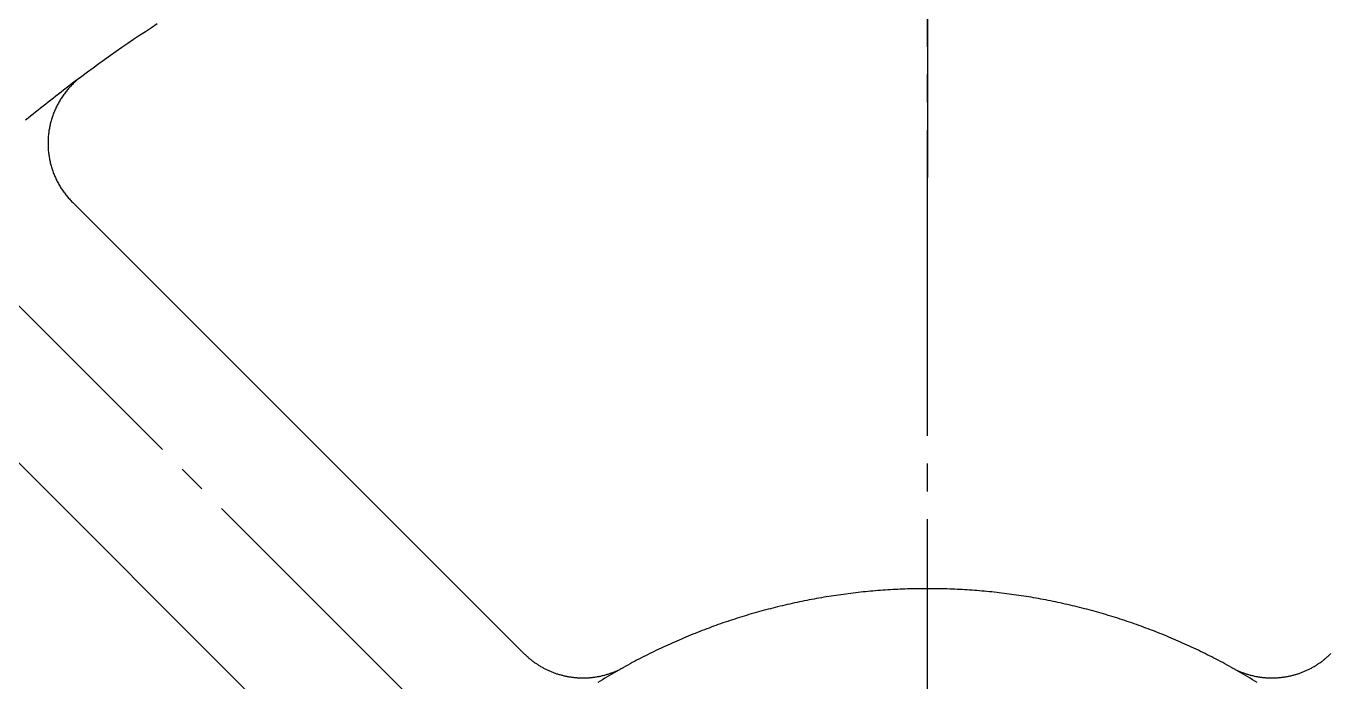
# Model space of a CAD drawing. Extents: x 0 to 707, y 0 to 380.
# Drawn here: x 609.84 to 656.77, y 283.07 to 306.67 of the extents above; entities that cross this region are included whole.
import ezdxf

# ---------------------------------------------------------------- set-up
doc = ezdxf.new("R2010")
doc.units = 0
doc.linetypes.add('DASH_CENTER', pattern=[14, 11, -1, 1, -1])
doc.layers.get('0').update_dxf_attribs({"linetype": 'CONTINUOUS'})

msp = doc.modelspace()

# ---------------------------------------------------------------- linework, layer by layer
at = {"color": 1, "linetype": 'DASH_CENTER'}
for p, q in [((642.259, 380.471), (642.259, 301.224)), ((642.259, 263.926), (642.259, 326.846)), ((597.075, 309.11), (627.702, 278.484))]:
    msp.add_line(p, q, dxfattribs=at)
at = {"color": 7, "linetype": 'CONTINUOUS'}
for p, q in [((627.749, 284.093), (611.509, 300.333)), ((622.092, 278.436), (605.853, 294.676))]:
    msp.add_line(p, q, dxfattribs=at)
for points in [[(614.561, 306.749, 0), (614.347, 306.61, 0), (614.134, 306.47, 0), (613.922, 306.329, 0), (613.711, 306.187, 0), (613.5, 306.044, 0), (613.29, 305.9, 0), (613.081, 305.755, 0), (612.873, 305.609, 0), (612.665, 305.461, 0), (612.458, 305.313, 0), (612.252, 305.164, 0), (612.046, 305.013, 0), (611.842, 304.862, 0)], [(611.842, 304.862, 0), (611.748, 304.792, 0), (611.655, 304.723, 0), (611.561, 304.652, 0), (611.468, 304.582, 0), (611.375, 304.512, 0), (611.283, 304.441, 0), (611.19, 304.37, 0), (611.098, 304.299, 0), (611.006, 304.227, 0), (610.913, 304.156, 0), (610.822, 304.084, 0), (610.73, 304.012, 0), (610.638, 303.94, 0), (610.547, 303.867, 0), (610.456, 303.795, 0), (610.364, 303.722, 0), (610.273, 303.649, 0), (610.183, 303.576, 0), (610.092, 303.502, 0), (610.002, 303.429, 0), (609.911, 303.355, 0), (609.821, 303.281, 0)], [(611.842, 304.862, 0), (611.809, 304.838, 0), (611.778, 304.813, 0), (611.746, 304.788, 0), (611.715, 304.763, 0), (611.684, 304.737, 0), (611.654, 304.71, 0), (611.624, 304.684, 0), (611.594, 304.657, 0), (611.565, 304.629, 0), (611.536, 304.601, 0), (611.507, 304.573, 0), (611.479, 304.544, 0), (611.451, 304.515, 0), (611.423, 304.486, 0), (611.396, 304.456, 0), (611.37, 304.426, 0), (611.343, 304.395, 0), (611.318, 304.364, 0), (611.292, 304.333, 0), (611.267, 304.302, 0), (611.243, 304.27, 0), (611.218, 304.238, 0), (611.195, 304.205, 0), (611.172, 304.172, 0), (611.149, 304.139, 0), (611.126, 304.106, 0), (611.104, 304.072, 0), (611.083, 304.038, 0), (611.062, 304.003, 0), (611.041, 303.969, 0), (611.021, 303.934, 0), (611.002, 303.899, 0), (610.982, 303.863, 0), (610.964, 303.828, 0), (610.946, 303.792, 0), (610.928, 303.756, 0), (610.911, 303.719, 0), (610.894, 303.683, 0), (610.878, 303.646, 0), (610.862, 303.609, 0), (610.847, 303.572, 0), (610.832, 303.534, 0), (610.818, 303.497, 0), (610.804, 303.459, 0), (610.791, 303.421, 0), (610.778, 303.383, 0), (610.766, 303.344, 0), (610.754, 303.306, 0), (610.743, 303.267, 0), (610.732, 303.228, 0), (610.722, 303.189, 0), (610.713, 303.15, 0), (610.704, 303.111, 0), (610.695, 303.072, 0), (610.687, 303.032, 0), (610.68, 302.993, 0), (610.673, 302.953, 0), (610.666, 302.913, 0), (610.66, 302.873, 0), (610.655, 302.834, 0), (610.65, 302.794, 0), (610.646, 302.754, 0), (610.642, 302.714, 0), (610.639, 302.673, 0), (610.636, 302.633, 0), (610.634, 302.593, 0), (610.632, 302.553, 0), (610.631, 302.513, 0), (610.631, 302.472, 0), (610.631, 302.432, 0), (610.631, 302.392, 0), (610.633, 302.352, 0), (610.634, 302.311, 0), (610.636, 302.271, 0), (610.639, 302.231, 0), (610.642, 302.191, 0), (610.646, 302.151, 0), (610.651, 302.111, 0), (610.655, 302.071, 0), (610.661, 302.031, 0), (610.667, 301.991, 0), (610.673, 301.952, 0), (610.68, 301.912, 0), (610.688, 301.872, 0), (610.696, 301.833, 0), (610.704, 301.794, 0), (610.714, 301.754, 0), (610.723, 301.715, 0), (610.733, 301.676, 0), (610.744, 301.638, 0), (610.755, 301.599, 0), (610.767, 301.561, 0), (610.779, 301.522, 0), (610.792, 301.484, 0), (610.805, 301.446, 0), (610.819, 301.408, 0), (610.833, 301.371, 0), (610.848, 301.333, 0), (610.863, 301.296, 0), (610.879, 301.259, 0), (610.895, 301.222, 0), (610.912, 301.186, 0), (610.929, 301.149, 0), (610.947, 301.113, 0), (610.965, 301.077, 0), (610.984, 301.042, 0), (611.003, 301.006, 0), (611.023, 300.971, 0), (611.043, 300.936, 0), (611.064, 300.902, 0), (611.085, 300.867, 0), (611.106, 300.833, 0), (611.128, 300.8, 0), (611.151, 300.766, 0), (611.174, 300.733, 0), (611.197, 300.7, 0), (611.221, 300.668, 0), (611.245, 300.636, 0), (611.269, 300.604, 0), (611.294, 300.572, 0), (611.32, 300.541, 0), (611.346, 300.51, 0), (611.372, 300.48, 0), (611.399, 300.45, 0), (611.426, 300.42, 0), (611.453, 300.39, 0), (611.481, 300.361, 0), (611.509, 300.333, 0)], [(642.259, 286.426, 0), (642.17, 286.426, 0), (642.081, 286.425, 0), (641.992, 286.424, 0), (641.903, 286.423, 0), (641.813, 286.422, 0), (641.724, 286.42, 0), (641.635, 286.417, 0), (641.546, 286.415, 0), (641.457, 286.412, 0), (641.368, 286.408, 0), (641.279, 286.405, 0), (641.19, 286.401, 0), (641.101, 286.396, 0), (641.011, 286.391, 0), (640.922, 286.386, 0), (640.833, 286.381, 0), (640.744, 286.375, 0), (640.656, 286.369, 0), (640.567, 286.362, 0), (640.478, 286.355, 0), (640.389, 286.348, 0), (640.3, 286.341, 0), (640.211, 286.333, 0), (640.122, 286.324, 0), (640.034, 286.316, 0), (639.945, 286.307, 0), (639.856, 286.297, 0), (639.767, 286.288, 0), (639.679, 286.278, 0), (639.59, 286.267, 0), (639.502, 286.256, 0), (639.413, 286.245, 0), (639.325, 286.234, 0), (639.236, 286.222, 0), (639.148, 286.21, 0), (639.06, 286.197, 0), (638.972, 286.185, 0), (638.883, 286.171, 0), (638.795, 286.158, 0), (638.707, 286.144, 0), (638.619, 286.13, 0), (638.531, 286.115, 0), (638.443, 286.1, 0), (638.355, 286.085, 0), (638.268, 286.069, 0), (638.18, 286.053, 0), (638.092, 286.037, 0), (638.005, 286.02, 0), (637.917, 286.003, 0), (637.83, 285.986, 0), (637.742, 285.968, 0), (637.655, 285.95, 0), (637.568, 285.931, 0), (637.48, 285.913, 0), (637.393, 285.894, 0), (637.306, 285.874, 0), (637.219, 285.854, 0), (637.132, 285.834, 0), (637.046, 285.814, 0), (636.959, 285.793, 0), (636.872, 285.772, 0), (636.786, 285.75, 0), (636.699, 285.728, 0), (636.613, 285.706, 0), (636.527, 285.684, 0), (636.441, 285.661, 0), (636.354, 285.637, 0), (636.268, 285.614, 0), (636.183, 285.59, 0), (636.097, 285.566, 0), (636.011, 285.541, 0), (635.925, 285.516, 0), (635.84, 285.491, 0), (635.754, 285.465, 0), (635.669, 285.439, 0), (635.584, 285.413, 0), (635.499, 285.386, 0), (635.414, 285.359, 0), (635.329, 285.332, 0), (635.244, 285.305, 0), (635.159, 285.277, 0), (635.075, 285.248, 0), (634.99, 285.22, 0), (634.906, 285.191, 0), (634.822, 285.161, 0), (634.738, 285.132, 0), (634.654, 285.102, 0), (634.57, 285.071, 0), (634.486, 285.041, 0), (634.403, 285.01, 0), (634.319, 284.978, 0), (634.236, 284.947, 0), (634.152, 284.915, 0), (634.069, 284.883, 0), (633.986, 284.85, 0), (633.903, 284.817, 0), (633.821, 284.784, 0), (633.738, 284.75, 0), (633.656, 284.716, 0), (633.573, 284.682, 0), (633.491, 284.647, 0), (633.409, 284.612, 0), (633.327, 284.577, 0), (633.245, 284.542, 0), (633.164, 284.506, 0), (633.082, 284.469, 0), (633.001, 284.433, 0), (632.92, 284.396, 0), (632.839, 284.359, 0), (632.758, 284.321, 0), (632.677, 284.284, 0), (632.596, 284.245, 0), (632.516, 284.207, 0), (632.436, 284.168, 0), (632.355, 284.129, 0), (632.275, 284.09, 0), (632.196, 284.05, 0), (632.116, 284.01, 0), (632.036, 283.97, 0), (631.957, 283.929, 0), (631.878, 283.888, 0), (631.799, 283.847, 0), (631.72, 283.805, 0), (631.641, 283.763, 0), (631.563, 283.721, 0), (631.484, 283.678, 0), (631.406, 283.635, 0), (631.328, 283.592, 0)], [(653.191, 283.592, 0), (653.113, 283.635, 0), (653.034, 283.678, 0), (652.956, 283.721, 0), (652.877, 283.763, 0), (652.799, 283.805, 0), (652.72, 283.847, 0), (652.641, 283.888, 0), (652.562, 283.929, 0), (652.482, 283.97, 0), (652.403, 284.01, 0), (652.323, 284.05, 0), (652.243, 284.09, 0), (652.163, 284.129, 0), (652.083, 284.168, 0), (652.003, 284.207, 0), (651.922, 284.245, 0), (651.842, 284.284, 0), (651.761, 284.321, 0), (651.68, 284.359, 0), (651.599, 284.396, 0), (651.518, 284.433, 0), (651.436, 284.469, 0), (651.355, 284.506, 0), (651.273, 284.542, 0), (651.192, 284.577, 0), (651.11, 284.612, 0), (651.028, 284.647, 0), (650.945, 284.682, 0), (650.863, 284.716, 0), (650.781, 284.75, 0), (650.698, 284.784, 0), (650.615, 284.817, 0), (650.532, 284.85, 0), (650.449, 284.883, 0), (650.366, 284.915, 0), (650.283, 284.947, 0), (650.2, 284.978, 0), (650.116, 285.01, 0), (650.033, 285.041, 0), (649.949, 285.071, 0), (649.865, 285.102, 0), (649.781, 285.132, 0), (649.697, 285.161, 0), (649.613, 285.191, 0), (649.528, 285.22, 0), (649.444, 285.248, 0), (649.359, 285.277, 0), (649.275, 285.305, 0), (649.19, 285.332, 0), (649.105, 285.359, 0), (649.02, 285.386, 0), (648.935, 285.413, 0), (648.85, 285.439, 0), (648.764, 285.465, 0), (648.679, 285.491, 0), (648.593, 285.516, 0), (648.508, 285.541, 0), (648.422, 285.566, 0), (648.336, 285.59, 0), (648.25, 285.614, 0), (648.164, 285.637, 0), (648.078, 285.661, 0), (647.992, 285.684, 0), (647.906, 285.706, 0), (647.819, 285.728, 0), (647.733, 285.75, 0), (647.646, 285.772, 0), (647.56, 285.793, 0), (647.473, 285.814, 0), (647.386, 285.834, 0), (647.299, 285.854, 0), (647.212, 285.874, 0), (647.125, 285.894, 0), (647.038, 285.913, 0), (646.951, 285.931, 0), (646.864, 285.95, 0), (646.776, 285.968, 0), (646.689, 285.986, 0), (646.602, 286.003, 0), (646.514, 286.02, 0), (646.426, 286.037, 0), (646.339, 286.053, 0), (646.251, 286.069, 0), (646.163, 286.085, 0), (646.075, 286.1, 0), (645.987, 286.115, 0), (645.9, 286.13, 0), (645.811, 286.144, 0), (645.723, 286.158, 0), (645.635, 286.171, 0), (645.547, 286.185, 0), (645.459, 286.197, 0), (645.371, 286.21, 0), (645.282, 286.222, 0), (645.194, 286.234, 0), (645.105, 286.245, 0), (645.017, 286.256, 0), (644.928, 286.267, 0), (644.84, 286.278, 0), (644.751, 286.288, 0), (644.663, 286.297, 0), (644.574, 286.307, 0), (644.485, 286.316, 0), (644.396, 286.324, 0), (644.308, 286.333, 0), (644.219, 286.341, 0), (644.13, 286.348, 0), (644.041, 286.355, 0), (643.952, 286.362, 0), (643.863, 286.369, 0), (643.774, 286.375, 0), (643.685, 286.381, 0), (643.596, 286.386, 0), (643.507, 286.391, 0), (643.418, 286.396, 0), (643.329, 286.401, 0), (643.24, 286.405, 0), (643.151, 286.408, 0), (643.062, 286.412, 0), (642.973, 286.415, 0), (642.883, 286.417, 0), (642.794, 286.42, 0), (642.705, 286.422, 0), (642.616, 286.423, 0), (642.527, 286.424, 0), (642.438, 286.425, 0), (642.349, 286.426, 0), (642.259, 286.426, 0)], [(627.749, 284.093, 0), (627.771, 284.072, 0), (627.792, 284.051, 0), (627.814, 284.03, 0), (627.837, 284.009, 0), (627.859, 283.989, 0), (627.882, 283.968, 0), (627.904, 283.949, 0), (627.927, 283.929, 0), (627.951, 283.909, 0), (627.974, 283.89, 0), (627.997, 283.871, 0), (628.021, 283.852, 0), (628.045, 283.834, 0), (628.069, 283.815, 0), (628.094, 283.797, 0), (628.118, 283.779, 0), (628.143, 283.762, 0), (628.168, 283.745, 0), (628.193, 283.727, 0), (628.218, 283.711, 0), (628.243, 283.694, 0), (628.269, 283.678, 0), (628.295, 283.662, 0), (628.32, 283.646, 0), (628.346, 283.63, 0), (628.373, 283.615, 0), (628.399, 283.6, 0), (628.425, 283.585, 0), (628.452, 283.571, 0), (628.479, 283.557, 0), (628.506, 283.543, 0), (628.533, 283.529, 0), (628.56, 283.516, 0), (628.587, 283.503, 0), (628.615, 283.49, 0), (628.642, 283.477, 0), (628.67, 283.465, 0), (628.698, 283.453, 0), (628.726, 283.441, 0), (628.754, 283.43, 0), (628.782, 283.419, 0), (628.81, 283.408, 0), (628.839, 283.397, 0), (628.867, 283.387, 0), (628.896, 283.377, 0), (628.924, 283.367, 0), (628.953, 283.358, 0), (628.982, 283.349, 0), (629.011, 283.34, 0), (629.04, 283.332, 0), (629.069, 283.323, 0), (629.099, 283.315, 0), (629.128, 283.308, 0), (629.157, 283.3, 0), (629.187, 283.293, 0), (629.216, 283.287, 0), (629.246, 283.28, 0), (629.276, 283.274, 0), (629.305, 283.268, 0), (629.335, 283.263, 0), (629.365, 283.257, 0), (629.395, 283.252, 0), (629.425, 283.248, 0), (629.455, 283.243, 0), (629.485, 283.239, 0), (629.515, 283.236, 0), (629.545, 283.232, 0), (629.575, 283.229, 0), (629.605, 283.226, 0), (629.635, 283.224, 0), (629.666, 283.221, 0), (629.696, 283.219, 0), (629.726, 283.218, 0), (629.756, 283.217, 0), (629.787, 283.216, 0), (629.817, 283.215, 0), (629.847, 283.214, 0), (629.878, 283.214, 0), (629.908, 283.215, 0), (629.938, 283.215, 0), (629.968, 283.216, 0), (629.999, 283.217, 0), (630.029, 283.219, 0), (630.059, 283.22, 0), (630.089, 283.222, 0), (630.12, 283.225, 0), (630.15, 283.227, 0), (630.18, 283.23, 0), (630.21, 283.234, 0), (630.24, 283.237, 0), (630.27, 283.241, 0), (630.3, 283.245, 0), (630.33, 283.25, 0), (630.36, 283.255, 0), (630.39, 283.26, 0), (630.42, 283.265, 0), (630.45, 283.271, 0), (630.479, 283.277, 0), (630.509, 283.283, 0), (630.538, 283.29, 0), (630.568, 283.297, 0), (630.597, 283.304, 0), (630.627, 283.311, 0), (630.656, 283.319, 0), (630.685, 283.327, 0), (630.714, 283.336, 0), (630.743, 283.344, 0), (630.772, 283.353, 0), (630.801, 283.362, 0), (630.83, 283.372, 0), (630.859, 283.382, 0), (630.887, 283.392, 0), (630.916, 283.402, 0), (630.944, 283.413, 0), (630.972, 283.424, 0), (631, 283.435, 0), (631.028, 283.447, 0), (631.056, 283.459, 0), (631.084, 283.471, 0), (631.112, 283.483, 0), (631.139, 283.496, 0), (631.167, 283.509, 0), (631.194, 283.522, 0), (631.221, 283.536, 0), (631.248, 283.549, 0), (631.275, 283.563, 0), (631.301, 283.578, 0), (631.328, 283.592, 0)], [(653.191, 283.592, 0), (653.217, 283.578, 0), (653.244, 283.563, 0), (653.271, 283.549, 0), (653.298, 283.536, 0), (653.325, 283.522, 0), (653.352, 283.509, 0), (653.379, 283.496, 0), (653.407, 283.483, 0), (653.435, 283.471, 0), (653.462, 283.459, 0), (653.49, 283.447, 0), (653.518, 283.435, 0), (653.546, 283.424, 0), (653.575, 283.413, 0), (653.603, 283.402, 0), (653.631, 283.392, 0), (653.66, 283.382, 0), (653.689, 283.372, 0), (653.717, 283.362, 0), (653.746, 283.353, 0), (653.775, 283.344, 0), (653.804, 283.336, 0), (653.833, 283.327, 0), (653.863, 283.319, 0), (653.892, 283.311, 0), (653.921, 283.304, 0), (653.951, 283.297, 0), (653.98, 283.29, 0), (654.01, 283.283, 0), (654.039, 283.277, 0), (654.069, 283.271, 0), (654.099, 283.265, 0), (654.129, 283.26, 0), (654.159, 283.255, 0), (654.188, 283.25, 0), (654.218, 283.245, 0), (654.248, 283.241, 0), (654.278, 283.237, 0), (654.309, 283.234, 0), (654.339, 283.23, 0), (654.369, 283.227, 0), (654.399, 283.225, 0), (654.429, 283.222, 0), (654.459, 283.22, 0), (654.49, 283.219, 0), (654.52, 283.217, 0), (654.55, 283.216, 0), (654.58, 283.215, 0), (654.611, 283.215, 0), (654.641, 283.214, 0), (654.671, 283.214, 0), (654.702, 283.215, 0), (654.732, 283.216, 0), (654.762, 283.217, 0), (654.793, 283.218, 0), (654.823, 283.219, 0), (654.853, 283.221, 0), (654.883, 283.224, 0), (654.913, 283.226, 0), (654.944, 283.229, 0), (654.974, 283.232, 0), (655.004, 283.236, 0), (655.034, 283.239, 0), (655.064, 283.243, 0), (655.094, 283.248, 0), (655.124, 283.252, 0), (655.154, 283.257, 0), (655.184, 283.263, 0), (655.213, 283.268, 0), (655.243, 283.274, 0), (655.273, 283.28, 0), (655.302, 283.287, 0), (655.332, 283.293, 0), (655.361, 283.3, 0), (655.391, 283.308, 0), (655.42, 283.315, 0), (655.449, 283.323, 0), (655.478, 283.332, 0), (655.508, 283.34, 0), (655.536, 283.349, 0), (655.565, 283.358, 0), (655.594, 283.367, 0), (655.623, 283.377, 0), (655.651, 283.387, 0), (655.68, 283.397, 0), (655.708, 283.408, 0), (655.737, 283.419, 0), (655.765, 283.43, 0), (655.793, 283.441, 0), (655.821, 283.453, 0), (655.849, 283.465, 0), (655.876, 283.477, 0), (655.904, 283.49, 0), (655.931, 283.503, 0), (655.959, 283.516, 0), (655.986, 283.529, 0), (656.013, 283.543, 0), (656.04, 283.557, 0), (656.067, 283.571, 0), (656.093, 283.585, 0), (656.12, 283.6, 0), (656.146, 283.615, 0), (656.172, 283.63, 0), (656.198, 283.646, 0), (656.224, 283.662, 0), (656.25, 283.678, 0), (656.275, 283.694, 0), (656.301, 283.711, 0), (656.326, 283.727, 0), (656.351, 283.745, 0), (656.376, 283.762, 0), (656.401, 283.779, 0), (656.425, 283.797, 0), (656.449, 283.815, 0), (656.473, 283.834, 0), (656.497, 283.852, 0), (656.521, 283.871, 0), (656.545, 283.89, 0), (656.568, 283.909, 0), (656.591, 283.929, 0), (656.614, 283.949, 0), (656.637, 283.968, 0), (656.66, 283.989, 0), (656.682, 284.009, 0), (656.704, 284.03, 0), (656.726, 284.051, 0), (656.748, 284.072, 0), (656.769, 284.093, 0)], [(631.328, 283.592, 0), (631.243, 283.545, 0), (631.158, 283.496, 0), (631.073, 283.448, 0), (630.988, 283.399, 0), (630.903, 283.35, 0), (630.819, 283.301, 0), (630.735, 283.251, 0), (630.651, 283.2, 0), (630.568, 283.15, 0), (630.484, 283.099, 0), (630.401, 283.048, 0)], [(654.118, 283.048, 0), (654.035, 283.099, 0), (653.951, 283.15, 0), (653.867, 283.2, 0), (653.784, 283.251, 0), (653.7, 283.301, 0), (653.615, 283.35, 0), (653.531, 283.399, 0), (653.446, 283.448, 0), (653.361, 283.496, 0), (653.276, 283.545, 0), (653.191, 283.592, 0)]]:
    msp.add_polyline3d(points, dxfattribs=at)

doc.saveas('drawing.dxf')
